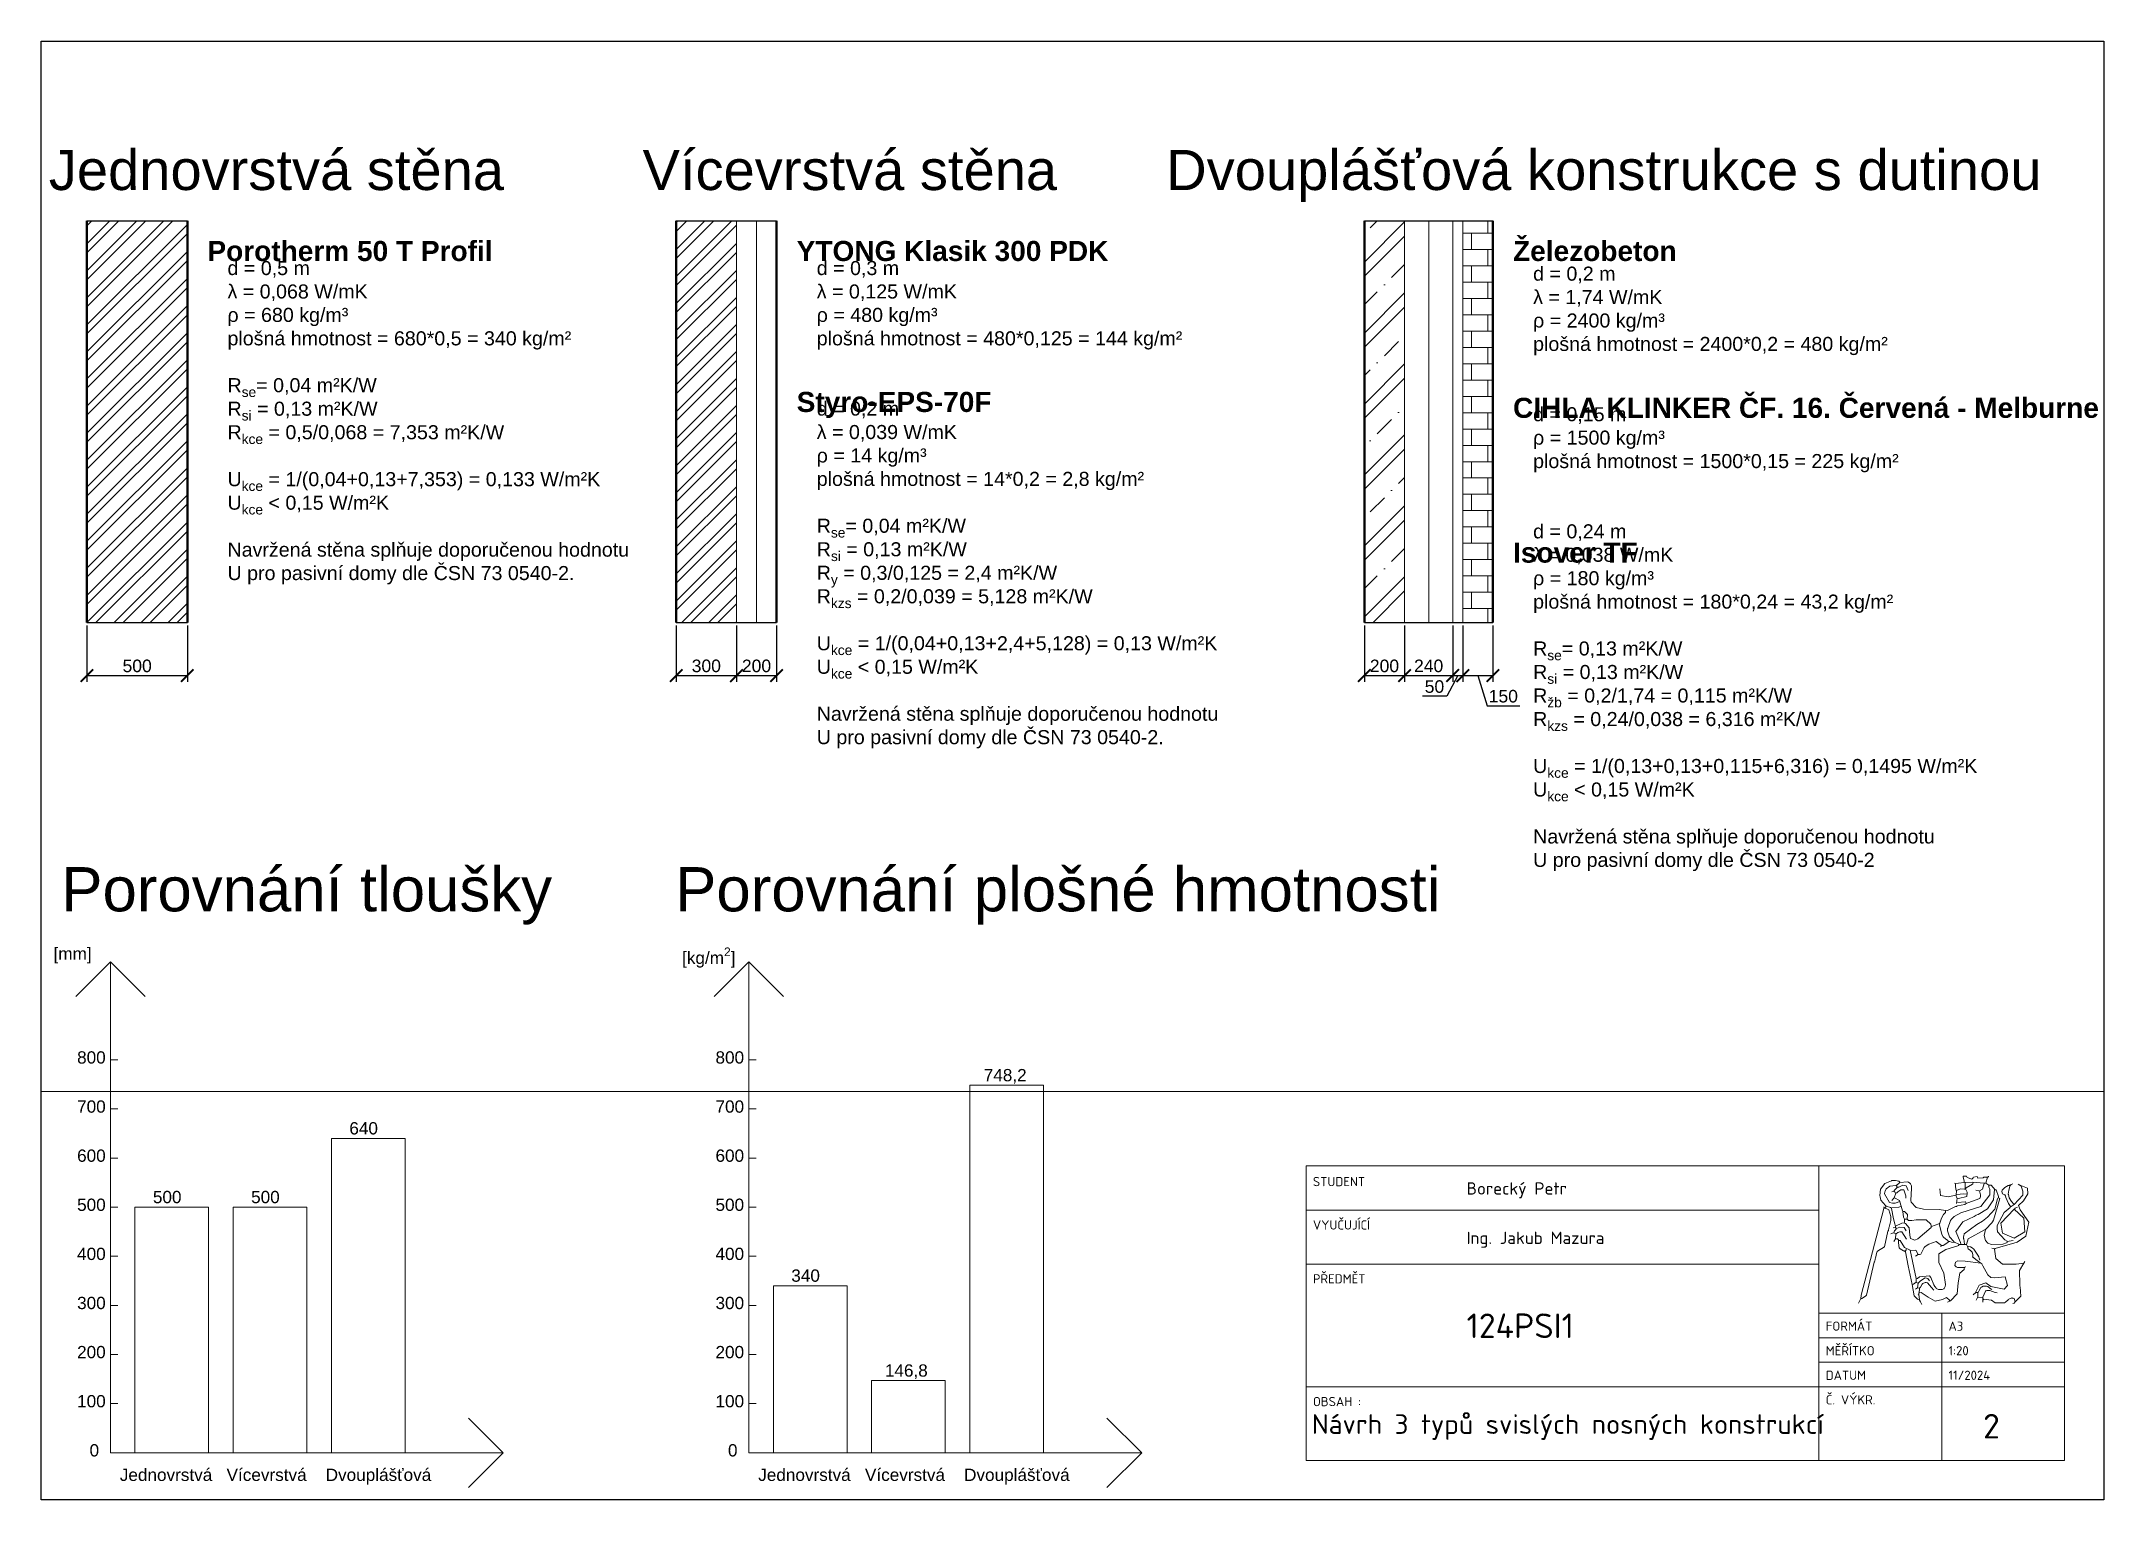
# Paper-space layout 'Layout1' of a CAD drawing. Header units: millimetres. Extents: x 0 to 8400, y 0 to 5940.
# The model-space entities are those that its viewports show. They can reach past a viewport. Long polylines and large blocks are cut down to what shows.
import ezdxf

# ---------------------------------------------------------------- set-up
doc = ezdxf.new("R2010")
doc.units = ezdxf.units.MM
for name, color, linetype, lineweight in [('00 kóty', 7, 'Continuous', 13), ('00 popis', 7, 'Continuous', 13), ('00 tenká plná', 7, 'Continuous', 13), ('00 šrafy', 7, 'Continuous', 13), ('01 velmi tlustá plná', 7, 'Continuous', 50)]:
    doc.layers.add(name, color=color, linetype=linetype, lineweight=lineweight)
doc.layers.add('rámeček', color=7, linetype='Continuous', plot=False)
doc.styles.add('graf', font='arial.ttf', dxfattribs={"height": 50})
doc.styles.add('ISOCPEUR', font='isocpeur.ttf')
doc.styles.add('NADPISY', font='arialbd.ttf', dxfattribs={"height": 100})
doc.styles.add('největší nadpis', font='arial.ttf', dxfattribs={"height": 200})
doc.styles.get("Standard").update_dxf_attribs({"font": 'arial.ttf'})
doc.styles.add('TEXT', font='arial.ttf', dxfattribs={"height": 90})
doc.linetypes.add('IZOLACE', pattern='A,0.0001,-0.1,[134,ltypeshp.shx,S=0.1,R=0,X=-0.1,Y=0],-0.2,[134,ltypeshp.shx,S=0.1,R=180,X=0.1,Y=0],-0.1', length=0.4001)
doc.dimstyles.new('kotovaci system', dxfattribs={"dimscale": 25, "dimtxt": 2.5, "dimasz": 2.5, "dimexe": 1.25, "dimexo": 0.625, "dimtad": 1, "dimtxsty": 'Standard', "dimblk": 'ARCHTICK', "dimcen": 2.5, "dimadec": 0, "dimazin": 0, "dimtfac": 1, "dimtmove": 0, "dimatfit": 3, "dimldrblk": 'ARCHTICK', "dimfxl": 1, "dimarcsym": 0})

# ---------------------------------------------------------------- blocks, each defined once
blk = doc.blocks.new('_ArchTick')
at = {"color": 0, "linetype": 'ByBlock', "const_width": 0.15}
blk.add_lwpolyline([(-0.5, -0.5), (0.5, 0.5)], dxfattribs=at)
blk = doc.blocks.new('*D10')
at = {"layer": '00 kóty', "color": 0, "lineweight": -2, "transparency": 16777216}
for p, q in [((500, 484), (500, 204)), ((1000, 484), (1000, 204)), ((500, 235), (1000, 235))]:
    blk.add_line(p, q, dxfattribs=at)
at = {"layer": 'Defpoints', "color": 0, "transparency": 16777216}
for p in [(500, 500), (1000, 500), (1000, 235)]:
    blk.add_point(p, dxfattribs=at)
at = {"layer": '00 kóty', "color": 0, "lineweight": -2, "transparency": 16777216, "xscale": 62.5, "yscale": 62.5, "zscale": 62.5, "rotation": 180}
blk.add_blockref('_ArchTick', (500, 235), dxfattribs=at)
at = {"layer": '00 kóty', "color": 0, "lineweight": -2, "transparency": 16777216, "xscale": 62.5, "yscale": 62.5, "zscale": 62.5}
blk.add_blockref('_ArchTick', (1000, 235), dxfattribs=at)
at = {"layer": '00 kóty', "color": 0, "transparency": 16777216, "insert": (750, 283), "char_height": 62.5, "attachment_point": 5}
blk.add_mtext('500', dxfattribs=at)
blk = doc.blocks.new('*D11')
at = {"layer": '00 kóty', "color": 0, "lineweight": -2, "transparency": 16777216}
for p, q in [((3435, 484), (3435, 204)), ((3735, 484), (3735, 204)), ((3435, 235), (3735, 235))]:
    blk.add_line(p, q, dxfattribs=at)
at = {"layer": 'Defpoints', "color": 0, "transparency": 16777216}
for p in [(3435, 500), (3735, 500), (3735, 235)]:
    blk.add_point(p, dxfattribs=at)
at = {"layer": '00 kóty', "color": 0, "lineweight": -2, "transparency": 16777216, "xscale": 62.5, "yscale": 62.5, "zscale": 62.5, "rotation": 180}
blk.add_blockref('_ArchTick', (3435, 235), dxfattribs=at)
at = {"layer": '00 kóty', "color": 0, "lineweight": -2, "transparency": 16777216, "xscale": 62.5, "yscale": 62.5, "zscale": 62.5}
blk.add_blockref('_ArchTick', (3735, 235), dxfattribs=at)
at = {"layer": '00 kóty', "color": 0, "transparency": 16777216, "insert": (3585, 283), "char_height": 62.5, "attachment_point": 5}
blk.add_mtext('300', dxfattribs=at)
blk = doc.blocks.new('*D12')
at = {"layer": '00 kóty', "color": 0, "lineweight": -2, "transparency": 16777216}
for p, q in [((3735, 484), (3735, 204)), ((3935, 484), (3935, 204)), ((3735, 235), (3935, 235))]:
    blk.add_line(p, q, dxfattribs=at)
at = {"layer": 'Defpoints', "color": 0, "transparency": 16777216}
for p in [(3735, 500), (3935, 500), (3935, 235)]:
    blk.add_point(p, dxfattribs=at)
at = {"layer": '00 kóty', "color": 0, "lineweight": -2, "transparency": 16777216, "xscale": 62.5, "yscale": 62.5, "zscale": 62.5, "rotation": 180}
blk.add_blockref('_ArchTick', (3735, 235), dxfattribs=at)
at = {"layer": '00 kóty', "color": 0, "lineweight": -2, "transparency": 16777216, "xscale": 62.5, "yscale": 62.5, "zscale": 62.5}
blk.add_blockref('_ArchTick', (3935, 235), dxfattribs=at)
at = {"layer": '00 kóty', "color": 0, "transparency": 16777216, "insert": (3835, 283), "char_height": 62.5, "attachment_point": 5}
blk.add_mtext('200', dxfattribs=at)
blk = doc.blocks.new('*D13')
at = {"layer": '00 popis', "color": 0, "lineweight": -2, "transparency": 16777216}
for p, q in [((6863, 484), (6863, 204)), ((7063, 484), (7063, 204)), ((6863, 235), (7063, 235))]:
    blk.add_line(p, q, dxfattribs=at)
at = {"layer": 'Defpoints', "color": 0, "transparency": 16777216}
for p in [(6863, 500), (7063, 500), (7063, 235)]:
    blk.add_point(p, dxfattribs=at)
at = {"layer": '00 popis', "color": 0, "lineweight": -2, "transparency": 16777216, "xscale": 62.5, "yscale": 62.5, "zscale": 62.5, "rotation": 180}
blk.add_blockref('_ArchTick', (6863, 235), dxfattribs=at)
at = {"layer": '00 popis', "color": 0, "lineweight": -2, "transparency": 16777216, "xscale": 62.5, "yscale": 62.5, "zscale": 62.5}
blk.add_blockref('_ArchTick', (7063, 235), dxfattribs=at)
at = {"layer": '00 popis', "color": 0, "transparency": 16777216, "insert": (6963, 283), "char_height": 62.5, "attachment_point": 5}
blk.add_mtext('200', dxfattribs=at)
blk = doc.blocks.new('*D14')
at = {"layer": '00 popis', "color": 0, "lineweight": -2, "transparency": 16777216}
for p, q in [((7063, 484), (7063, 204)), ((7303, 484), (7303, 204)), ((7063, 235), (7303, 235))]:
    blk.add_line(p, q, dxfattribs=at)
at = {"layer": 'Defpoints', "color": 0, "transparency": 16777216}
for p in [(7063, 500), (7303, 500), (7303, 235)]:
    blk.add_point(p, dxfattribs=at)
at = {"layer": '00 popis', "color": 0, "lineweight": -2, "transparency": 16777216, "xscale": 62.5, "yscale": 62.5, "zscale": 62.5, "rotation": 180}
blk.add_blockref('_ArchTick', (7063, 235), dxfattribs=at)
at = {"layer": '00 popis', "color": 0, "lineweight": -2, "transparency": 16777216, "xscale": 62.5, "yscale": 62.5, "zscale": 62.5}
blk.add_blockref('_ArchTick', (7303, 235), dxfattribs=at)
at = {"layer": '00 popis', "color": 0, "transparency": 16777216, "insert": (7183, 283), "char_height": 62.5, "attachment_point": 5}
blk.add_mtext('240', dxfattribs=at)
blk = doc.blocks.new('*D15')
at = {"layer": '00 popis', "color": 0, "lineweight": -2, "transparency": 16777216}
for p, q in [((7303, 484), (7303, 204)), ((7353, 484), (7353, 204)), ((7328, 235), (7273, 132)), ((7303, 235), (7353, 235)), ((7273, 132), (7152, 132))]:
    blk.add_line(p, q, dxfattribs=at)
at = {"layer": 'Defpoints', "color": 0, "transparency": 16777216}
for p in [(7303, 500), (7353, 500), (7353, 235)]:
    blk.add_point(p, dxfattribs=at)
at = {"layer": '00 popis', "color": 0, "lineweight": -2, "transparency": 16777216, "xscale": 62.5, "yscale": 62.5, "zscale": 62.5, "rotation": 180}
blk.add_blockref('_ArchTick', (7303, 235), dxfattribs=at)
at = {"layer": '00 popis', "color": 0, "lineweight": -2, "transparency": 16777216, "xscale": 62.5, "yscale": 62.5, "zscale": 62.5}
blk.add_blockref('_ArchTick', (7353, 235), dxfattribs=at)
at = {"layer": '00 popis', "color": 0, "transparency": 16777216, "insert": (7212, 180), "char_height": 62.5, "attachment_point": 5}
blk.add_mtext('50', dxfattribs=at)
blk = doc.blocks.new('*D16')
at = {"layer": '00 popis', "color": 0, "lineweight": -2, "transparency": 16777216}
for p, q in [((7353, 484), (7353, 204)), ((7503, 484), (7503, 204)), ((7353, 235), (7503, 235)), ((7428, 235), (7474, 85)), ((7474, 85), (7637, 85))]:
    blk.add_line(p, q, dxfattribs=at)
at = {"layer": 'Defpoints', "color": 0, "transparency": 16777216}
for p in [(7353, 500), (7503, 500), (7503, 235)]:
    blk.add_point(p, dxfattribs=at)
at = {"layer": '00 popis', "color": 0, "lineweight": -2, "transparency": 16777216, "xscale": 62.5, "yscale": 62.5, "zscale": 62.5, "rotation": 180}
blk.add_blockref('_ArchTick', (7353, 235), dxfattribs=at)
at = {"layer": '00 popis', "color": 0, "lineweight": -2, "transparency": 16777216, "xscale": 62.5, "yscale": 62.5, "zscale": 62.5}
blk.add_blockref('_ArchTick', (7503, 235), dxfattribs=at)
at = {"layer": '00 popis', "color": 0, "transparency": 16777216, "insert": (7555, 132), "char_height": 62.5, "attachment_point": 5}
blk.add_mtext('150', dxfattribs=at)

msp = doc.modelspace()

# ---------------------------------------------------------------- hatches: boundary and pattern name
at = {"layer": '00 šrafy'}
h = msp.add_hatch(dxfattribs=at)
h.set_pattern_fill('ANSI32', color=256, scale=10)
h.paths.add_polyline_path([(1000, 2500), (500, 2500), (500, 500), (1000, 500)])
h = msp.add_hatch(dxfattribs=at)
h.set_pattern_fill('ANSI32', color=256, scale=10)
h.paths.add_polyline_path([(3735.114, 2500), (3435.114, 2500), (3435.114, 500), (3735.114, 500)])
h = msp.add_hatch(dxfattribs=at)
h.set_pattern_fill('ZELEZOBETON', color=256, scale=50)
h.set_pattern_definition([(45, (-16478.25, -4783.43), (-176.7767, 176.7767), []), (45, (-16407.54, -4783.43), (-176.7767, 176.7767), []), (45, (-16266.12, -4783.43), (-106.066, 247.4874), [100, -50, 0, -50])])
h.paths.add_polyline_path([(6863.474, 2500), (6863.474, 500), (7063.474, 500), (7063.474, 2500)])
h = msp.add_hatch(dxfattribs=at)
h.set_pattern_fill('AR-B816', color=256, scale=0.4)
h.paths.add_polyline_path([(7503.474, 2500), (7353.474, 2500), (7353.474, 500), (7503.474, 500)])

# ---------------------------------------------------------------- linework, layer by layer
at = {"layer": '00 tenká plná'}
for p, q in [((3735.114, 500), (3735.114, 2500)), ((7063.474, 500), (7063.474, 2500)), ((7303.474, 500), (7303.474, 2500)), ((7353.474, 500), (7353.474, 2500))]:
    msp.add_line(p, q, dxfattribs=at)
at = {"layer": '00 šrafy', "linetype": 'IZOLACE', "ltscale": 290}
for p, q in [((3835.114, 2500), (3835.114, 500)), ((7183.474, 2500), (7183.474, 500))]:
    msp.add_line(p, q, dxfattribs=at)
at = {"layer": '01 velmi tlustá plná'}
for p, q in [((500, 500), (500, 2500)), ((1000, 500), (1000, 2500)), ((3435.114, 500), (3435.114, 2500)), ((3935.114, 500), (3935.114, 2500)), ((6863.474, 500), (6863.474, 2500)), ((7503.474, 500), (7503.474, 2500))]:
    msp.add_line(p, q, dxfattribs=at)
at = {"layer": 'rámeček'}
for p, q in [((500, 2500), (1000, 2500)), ((3435.114, 2500), (3935.114, 2500)), ((6863.474, 2500), (7503.474, 2500)), ((500, 500), (1000, 500)), ((3435.114, 500), (3935.114, 500)), ((6863.474, 500), (7503.474, 500))]:
    msp.add_line(p, q, dxfattribs=at)

# ---------------------------------------------------------------- texts
at = {"layer": '00 popis', "attachment_point": 1}
for s, width, gutter_width, heights, insert, char_height, style in [('Jednovrstvá stěna', 3681.48089, 1500, [459.842], (310.082, 2853.523), 200, 'největší nadpis'), ('Vícevrstvá stěna', 3681.48089, 1500, [459.842], (3267.297, 2853.523), 200, 'největší nadpis'), ('Dvouplášťová konstrukce s dutinou', 4700.85398, 1500, [442.673], (5875.624, 2853.523), 200, 'největší nadpis'), ('Porotherm 50 T Profil', 1762.06866, 12.5, [0], (1100, 2400), 100, 'NADPISY'), ('YTONG Klasik 300 PDK', 1762.06866, 12.5, [0], (4035.114, 2400), 100, 'NADPISY'), ('Železobeton', 1762.06866, 12.5, [0], (7603.474, 2400), 100, 'NADPISY'), ('\\A1;\\pxi-10.75833,l10.75833,b0.875;d = 0,5 m\\P\\pb0.25;{\\fArial|b0|i0|c161|p34;λ} = 0,068 W/mK\\P{\\fArial|b0|i0|c161|p34;ρ} = 680 kg/m³\\P\\pi0,l0;plošná hmotnost = 680*0,5 = 340 kg/m²\\P\\PR{\\H0.7x;\\S^ se;}= 0,04 m²K/W\\PR{\\H0.7x;\\S^ si;} = 0,13 m²K/W\\PR{\\H0.7x;\\S^ kce;} = 0,5/0,068 = 7,353 m²K/W\\P\\PU{\\H0.7x;\\S^ kce;} = 1/(0,04+0,13+7,353) = 0,133 W/m²K\\PU{\\H0.7x;\\S^ kce;} < 0,15 W/m²K\\P\\PNavržená stěna splňuje doporučenou hodnotu\\PU pro pasivní domy dle ČSN 73 0540-2.', 2185.49784, 12.5, [2621.254], (1200, 2300), 70, 'TEXT'), ('\\A1;\\pxi-10.75833,l10.75833,b0.875;d = 0,3 m\\P\\pb0.25;{\\fArial|b0|i0|c161|p34;λ} = 0,125 W/mK\\P{\\fArial|b0|i0|c161|p34;ρ} = 480 kg/m³\\P\\pi0,l0;plošná hmotnost = 480*0,125 = 144 kg/m²\\P\\P\\P\\pi-10.75833,l10.75833,b0.875;d = 0,2 m\\P\\pb0.25;{\\fArial|b0|i0|c161|p34;λ} = 0,039 W/mK\\P{\\fArial|b0|i0|c161|p34;ρ} = 14 kg/m³\\P\\pi0,l0;plošná hmotnost = 14*0,2 = 2,8 kg/m²\\P\\PR{\\H0.7x;\\S^ se;}= 0,04 m²K/W\\PR{\\H0.7x;\\S^ si;} = 0,13 m²K/W\\P\\pb0;R{\\H0.7x;\\S^ y;} = 0,3/0,125 = 2,4 m²K/W\\P\\pb0.25;R{\\H0.7x;\\S^ kzs;} = 0,2/0,039 = 5,128 m²K/W\\P\\PU{\\H0.7x;\\S^ kce;} = 1/(0,04+0,13+2,4+5,128) = 0,13 W/m²K\\PU{\\H0.7x;\\S^ kce;} < 0,15 W/m²K\\P\\PNavržená stěna splňuje doporučenou hodnotu\\PU pro pasivní domy dle ČSN 73 0540-2.', 2452.15952, 12.5, [4289.204], (4135.114, 2300), 70, 'TEXT'), ('\\A1;\\pxi-10.75833,l10.75833,b0.875;d = 0,2 m\\P\\pb0.25;{\\fArial|b0|i0|c161|p34;λ} = 1,74 W/mK\\P{\\fArial|b0|i0|c161|p34;ρ} = 2400 kg/m³\\P\\pi0,l0;plošná hmotnost = 2400*0,2 = 480 kg/m²\\P\\P\\P\\pi-10.75833,l10.75833,b0.875;d = 0,15 m\\P\\pb0.25;{\\fArial|b0|i0|c161|p34;ρ} = 1500 kg/m³\\P\\pi0,l0;plošná hmotnost = 1500*0,15 = 225 kg/m²\\P\\P\\P\\pi-10.75833,l10.75833,b0.875;d = 0,24 m\\P\\pb0.25;{\\fArial|b0|i0|c161|p34;λ} = 0,038 W/mK\\P{\\fArial|b0|i0|c161|p34;ρ} = 180 kg/m³\\P\\pi0,l0;plošná hmotnost = 180*0,24 = 43,2 kg/m²\\P\\PR{\\H0.7x;\\S^ se;}= 0,13 m²K/W\\PR{\\H0.7x;\\S^ si;} = 0,13 m²K/W\\PR{\\H0.7x;\\S^ žb;} = 0,2/1,74 = 0,115 m²K/W\\PR{\\H0.7x;\\S^ kzs;} = 0,24/0,038 = 6,316 m²K/W\\P\\PU{\\H0.7x;\\S^ kce;} = 1/(0,13+0,13+0,115+6,316) = 0,1495 W/m²K\\PU{\\H0.7x;\\S^ kce;} < 0,15 W/m²K\\P\\PNavržená stěna splňuje doporučenou hodnotu\\PU pro pasivní domy dle ČSN 73 0540-2', 2903.36114, 12.5, [3691.011], (7703.474, 2272.101), 70, 'TEXT'), ('Styro-EPS-70F', 1783.2555, 1000, [0], (4035.114, 1648.1), 100, 'NADPISY')]:
    msp.add_mtext_dynamic_manual_height_columns(s, width=width, gutter_width=gutter_width, heights=heights, dxfattribs=dict(at, insert=insert, char_height=char_height, style=style))
at = {"layer": 'rámeček', "char_height": 100, "attachment_point": 1, "style": 'NADPISY'}
for s, width, heights, insert in [('CIHLA KLINKER ČF. 16. Červená - Melburne', 2930.13105, [251.676], (7603.474, 1618.692)), ('Isover TF', 1902.45263, [0], (7603.474, 897.587))]:
    msp.add_mtext_dynamic_manual_height_columns(s, width=width, gutter_width=500, heights=heights, dxfattribs=dict(at, insert=insert))

# ---------------------------------------------------------------- dimensions: what is measured, and where the dimension line sits
at = {"layer": '00 kóty'}
for base, p1, p2, picture, middle in [((1000, 235.073), (500, 500), (1000, 500), '*D10', (750, 282.609)), ((3735.114, 235.073), (3435.114, 500), (3735.114, 500), '*D11', (3585.114, 282.63))]:
    dim = msp.add_linear_dim(base=base, p1=p1, p2=p2, dimstyle='kotovaci system', dxfattribs=at)
    dim.commit()
    dim.dimension.update_dxf_attribs({"geometry": picture, "text_midpoint": middle})
dim = msp.add_linear_dim(base=(3935.114, 235.073), p1=(3735.114, 500), p2=(3935.114, 500), dimstyle='kotovaci system', override={"dimtmove": 1}, dxfattribs=at)
dim.commit()
dim.dimension.update_dxf_attribs({"geometry": '*D12', "text_midpoint": (3835.114, 282.609)})
at = {"layer": '00 popis'}
dim = msp.add_linear_dim(base=(7063.474, 235.073), p1=(6863.474, 500), p2=(7063.474, 500), dimstyle='kotovaci system', dxfattribs=at)
dim.commit()
dim.dimension.update_dxf_attribs({"geometry": '*D13', "text_midpoint": (6963.474, 282.609)})
for base, p1, p2, picture, middle in [((7303.474, 235.073), (7063.474, 500), (7303.474, 500), '*D14', (7183.474, 282.609)), ((7503.474, 235.073), (7353.474, 500), (7503.474, 500), '*D16', (7489.225, 132.189))]:
    dim = msp.add_linear_dim(base=base, p1=p1, p2=p2, dimstyle='kotovaci system', override={"dimtmove": 1}, dxfattribs=at)
    dim.commit()
    dim.dimension.update_dxf_attribs({"geometry": picture, "text_midpoint": middle})
dim = msp.add_linear_dim(base=(7353.474, 235.073), p1=(7303.474, 500), p2=(7353.474, 500), dimstyle='kotovaci system', override={"dimtmove": 1}, dxfattribs=at)
dim.commit()
dim.dimension.update_dxf_attribs({"geometry": '*D15', "text_midpoint": (7257.056, 132.189), "dimtype": 160})

psp = doc.layouts.get("Layout1")

# ---------------------------------------------------------------- linework, layer by layer
at = {"layer": '00 popis'}
for p, q in [((281.8, 2191.4), (140.4, 2050)), ((281.8, 2191.4), (140.4, 2050)), ((281.8, 1991.4), (281.8, 2191.4)), ((281.8, 2191.4), (423.3, 2050)), ((281.8, 1991.4), (281.8, 2191.4)), ((281.8, 2191.4), (423.3, 2050)), ((2881.8, 2191.4), (2740.4, 2050)), ((2881.8, 2191.4), (2740.4, 2050)), ((2881.8, 1991.4), (2881.8, 2191.4)), ((2881.8, 2191.4), (3023.3, 2050)), ((2881.8, 1991.4), (2881.8, 2191.4)), ((2881.8, 2191.4), (3023.3, 2050)), ((281.8, 1791.4), (281.8, 1991.4)), ((281.8, 1791.4), (281.8, 1991.4)), ((2881.8, 1791.4), (2881.8, 1991.4)), ((2881.8, 1791.4), (2881.8, 1991.4)), ((281.8, 1591.4), (281.8, 1791.4)), ((281.8, 1791.4), (311.8, 1791.4)), ((281.8, 1591.4), (281.8, 1791.4)), ((281.8, 1791.4), (311.8, 1791.4)), ((2881.8, 1591.4), (2881.8, 1791.4)), ((2881.8, 1791.4), (2911.8, 1791.4)), ((2881.8, 1591.4), (2881.8, 1791.4)), ((2881.8, 1791.4), (2911.8, 1791.4)), ((3781.8, 191.4), (3781.8, 1687.8)), ((3781.8, 1687.8), (4081.8, 1687.8)), ((3781.8, 191.4), (3781.8, 1687.8)), ((3781.8, 1687.8), (4081.8, 1687.8)), ((4081.8, 1687.8), (4081.8, 191.4)), ((4081.8, 1687.8), (4081.8, 191.4)), ((281.8, 1391.4), (281.8, 1591.4)), ((281.8, 1591.4), (311.8, 1591.4)), ((281.8, 1391.4), (281.8, 1591.4)), ((281.8, 1591.4), (311.8, 1591.4)), ((2881.8, 1391.4), (2881.8, 1591.4)), ((2881.8, 1591.4), (2911.8, 1591.4)), ((2881.8, 1391.4), (2881.8, 1591.4)), ((2881.8, 1591.4), (2911.8, 1591.4)), ((1181.8, 191.4), (1181.8, 1471.4)), ((1181.8, 1471.4), (1481.8, 1471.4)), ((1181.8, 191.4), (1181.8, 1471.4)), ((1181.8, 1471.4), (1481.8, 1471.4)), ((1481.8, 1471.4), (1481.8, 191.4)), ((1481.8, 1471.4), (1481.8, 191.4)), ((281.8, 1191.4), (281.8, 1391.4)), ((281.8, 1391.4), (311.8, 1391.4)), ((281.8, 1191.4), (281.8, 1391.4)), ((281.8, 1391.4), (311.8, 1391.4)), ((2881.8, 1191.4), (2881.8, 1391.4)), ((2881.8, 1391.4), (2911.8, 1391.4)), ((2881.8, 1191.4), (2881.8, 1391.4)), ((2881.8, 1391.4), (2911.8, 1391.4)), ((281.8, 991.4), (281.8, 1191.4)), ((281.8, 1191.4), (311.8, 1191.4)), ((281.8, 991.4), (281.8, 1191.4)), ((281.8, 1191.4), (311.8, 1191.4)), ((381.8, 191.4), (381.8, 1191.4)), ((381.8, 1191.4), (681.8, 1191.4)), ((381.8, 191.4), (381.8, 1191.4)), ((381.8, 1191.4), (681.8, 1191.4)), ((681.8, 1191.4), (681.8, 191.4)), ((681.8, 1191.4), (681.8, 191.4)), ((781.8, 191.4), (781.8, 1191.4)), ((781.8, 1191.4), (1081.8, 1191.4)), ((781.8, 191.4), (781.8, 1191.4)), ((781.8, 1191.4), (1081.8, 1191.4)), ((1081.8, 1191.4), (1081.8, 191.4)), ((1081.8, 1191.4), (1081.8, 191.4)), ((2881.8, 991.4), (2881.8, 1191.4)), ((2881.8, 1191.4), (2911.8, 1191.4)), ((2881.8, 991.4), (2881.8, 1191.4)), ((2881.8, 1191.4), (2911.8, 1191.4)), ((281.8, 791.4), (281.8, 991.4)), ((281.8, 991.4), (311.8, 991.4)), ((281.8, 791.4), (281.8, 991.4)), ((281.8, 991.4), (311.8, 991.4)), ((2881.8, 791.4), (2881.8, 991.4)), ((2881.8, 991.4), (2911.8, 991.4)), ((2881.8, 791.4), (2881.8, 991.4)), ((2881.8, 991.4), (2911.8, 991.4)), ((2981.8, 191.4), (2981.8, 871.4)), ((2981.8, 871.4), (3281.8, 871.4)), ((2981.8, 191.4), (2981.8, 871.4)), ((2981.8, 871.4), (3281.8, 871.4)), ((3281.8, 871.4), (3281.8, 191.4)), ((3281.8, 871.4), (3281.8, 191.4)), ((281.8, 591.4), (281.8, 791.4)), ((281.8, 791.4), (311.8, 791.4)), ((281.8, 591.4), (281.8, 791.4)), ((281.8, 791.4), (311.8, 791.4)), ((2881.8, 591.4), (2881.8, 791.4)), ((2881.8, 791.4), (2911.8, 791.4)), ((2881.8, 591.4), (2881.8, 791.4)), ((2881.8, 791.4), (2911.8, 791.4)), ((281.8, 391.4), (281.8, 591.4)), ((281.8, 591.4), (311.8, 591.4)), ((281.8, 391.4), (281.8, 591.4)), ((281.8, 591.4), (311.8, 591.4)), ((2881.8, 391.4), (2881.8, 591.4)), ((2881.8, 591.4), (2911.8, 591.4)), ((2881.8, 391.4), (2881.8, 591.4)), ((2881.8, 591.4), (2911.8, 591.4)), ((3381.8, 191.4), (3381.8, 485)), ((3381.8, 485), (3681.8, 485)), ((3381.8, 191.4), (3381.8, 485)), ((3381.8, 485), (3681.8, 485)), ((3681.8, 485), (3681.8, 191.4)), ((3681.8, 485), (3681.8, 191.4)), ((281.8, 191.4), (281.8, 391.4)), ((281.8, 391.4), (311.8, 391.4)), ((281.8, 191.4), (281.8, 391.4)), ((281.8, 391.4), (311.8, 391.4)), ((2881.8, 191.4), (2881.8, 391.4)), ((2881.8, 391.4), (2911.8, 391.4)), ((2881.8, 191.4), (2881.8, 391.4)), ((2881.8, 391.4), (2911.8, 391.4)), ((1881.8, 191.4), (1740.4, 332.8)), ((1881.8, 191.4), (1740.4, 332.8)), ((4481.8, 191.4), (4340.4, 332.8)), ((4481.8, 191.4), (4340.4, 332.8)), ((281.8, 191.4), (381.8, 191.4)), ((281.8, 191.4), (381.8, 191.4)), ((381.8, 191.4), (681.8, 191.4)), ((381.8, 191.4), (681.8, 191.4)), ((681.8, 191.4), (781.8, 191.4)), ((681.8, 191.4), (781.8, 191.4)), ((781.8, 191.4), (1081.8, 191.4)), ((781.8, 191.4), (1081.8, 191.4)), ((1081.8, 191.4), (1181.8, 191.4)), ((1081.8, 191.4), (1181.8, 191.4)), ((1181.8, 191.4), (1481.8, 191.4)), ((1181.8, 191.4), (1481.8, 191.4)), ((1481.8, 191.4), (1881.8, 191.4)), ((1481.8, 191.4), (1881.8, 191.4)), ((1881.8, 191.4), (1740.4, 50)), ((1881.8, 191.4), (1740.4, 50)), ((2881.8, 191.4), (2981.8, 191.4)), ((2881.8, 191.4), (2981.8, 191.4)), ((2981.8, 191.4), (3281.8, 191.4)), ((2981.8, 191.4), (3281.8, 191.4)), ((3281.8, 191.4), (3381.8, 191.4)), ((3281.8, 191.4), (3381.8, 191.4)), ((3381.8, 191.4), (3681.8, 191.4)), ((3381.8, 191.4), (3681.8, 191.4)), ((3681.8, 191.4), (3781.8, 191.4)), ((3681.8, 191.4), (3781.8, 191.4)), ((3781.8, 191.4), (4081.8, 191.4)), ((3781.8, 191.4), (4081.8, 191.4)), ((4081.8, 191.4), (4481.8, 191.4)), ((4081.8, 191.4), (4481.8, 191.4)), ((4481.8, 191.4), (4340.4, 50)), ((4481.8, 191.4), (4340.4, 50))]:
    psp.add_line(p, q, dxfattribs=at)
at = {"layer": '00 tenká plná', "linetype": 'Continuous'}
for p, q in [((7110.2, 1360), (5151.4, 1360)), ((5151.4, 1360), (5151.4, 160)), ((8240, 1360), (7110.2, 1360)), ((7240, 160), (7240, 1360)), ((8240, 160), (8240, 1360)), ((7835.2, 1290.9), (7835.2, 1268.7)), ((7879.7, 1260.6), (7891.9, 1257.5)), ((5151.4, 1179.2), (7110.2, 1179.2)), ((7110.2, 1179.2), (7240, 1179.2)), ((7537.5, 1253.5), (7544.6, 1255.5)), ((7799.7, 1257.5), (7798.7, 1241.3)), ((7542.6, 1106.8), (7550.7, 1108.8)), ((7590.1, 1143.2), (7598.2, 1143.2)), ((7698.5, 1112.8), (7728.9, 1124)), ((7532.4, 1083.5), (7543.6, 1087.6)), ((7597.2, 1018.8), (7591.2, 1012.7)), ((7944.5, 1024.8), (7955.7, 1021.8)), ((5151.4, 960), (7110.2, 960)), ((7110.2, 960), (7240, 960)), ((7838.2, 948.9), (7834.2, 946.9)), ((8079.2, 970.2), (8075.1, 964.1)), ((7878.7, 844.7), (7868.6, 834.6)), ((7240, 760), (8240, 760)), ((7645.8, 834.6), (7643.8, 833.6)), ((7740, 460), (7740, 760)), ((7240, 660), (8240, 660)), ((7240, 560), (8240, 560)), ((5151.4, 460), (7110.2, 460)), ((7110.2, 460), (7240, 460)), ((7240, 460), (8240, 460)), ((7740, 460), (7740, 160)), ((5151.4, 160), (7110.2, 160)), ((7110.2, 160), (8240, 160))]:
    psp.add_line(p, q, dxfattribs=at)
for points in [[(7514.2, 1195.8), (7511.2, 1197.8), (7491.9, 1220.1), (7488.9, 1233.2), (7487.9, 1239.3), (7490.9, 1264.6), (7509, 1288.3), (7535.5, 1299), (7536.5, 1300), (7551.7, 1300), (7564.8, 1297), (7568.9, 1292.9), (7565.8, 1287.9), (7554.7, 1279.8), (7556.7, 1277.8), (7557.7, 1275.7), (7557.7, 1273.7), (7558.8, 1272.7), (7565.8, 1273.7), (7582, 1280.8), (7595.2, 1278.8), (7603.3, 1259.5)], [(7568.9, 1214), (7550.7, 1207.9), (7539.5, 1207.9), (7527.4, 1211), (7507.1, 1245.4), (7508.1, 1253.5), (7509.1, 1256.5), (7514.2, 1265.6), (7529.4, 1277.8), (7553.7, 1279.8)], [(7558.8, 1271.7), (7546.6, 1259.5), (7550.7, 1250.4), (7552.7, 1248.4), (7546.6, 1230.2), (7537.5, 1219.1)], [(7552.7, 1248.4), (7555.7, 1250.4), (7557.7, 1250.4), (7560.8, 1254.5), (7573.9, 1262.6), (7586.1, 1262.6), (7594.2, 1238.3), (7594.2, 1228.2)], [(7569.9, 1291.9), (7601.3, 1295), (7604.3, 1293.9), (7610.4, 1288.9), (7613.4, 1286.9), (7617.5, 1278.8), (7617.5, 1268.7), (7614.4, 1219.1), (7615.5, 1212), (7635.8, 1190.2), (7666.1, 1183.7), (7729.9, 1181.6), (7755.2, 1178.6), (7755.2, 1170.5), (7747.1, 1161.4), (7739, 1146.2), (7733.9, 1130), (7731.9, 1126), (7729.9, 1124), (7730.9, 1119.9), (7741, 1080.5), (7746.1, 1071.4), (7756.2, 1061.2), (7763.3, 1057.2), (7767.3, 1052.1), (7765.3, 1048.1), (7746.1, 1036), (7741, 1036), (7739, 1034.9), (7738, 1033.9), (7735.9, 1029.9)], [(7731.9, 1266.6), (7735.8, 1238.9), (7766.3, 1233.2), (7797.7, 1240.3), (7801.8, 1229.2)], [(7913.1, 1287.9), (7906, 1264.6), (7893.9, 1257.5), (7897.9, 1242.3), (7897.9, 1235.3), (7895.9, 1227.2), (7846.3, 1209), (7839.2, 1206.9), (7836.2, 1203.9), (7834.2, 1202.9), (7803.8, 1196.8), (7801.8, 1195.8), (7800.7, 1194.8), (7796.7, 1194.8), (7764.3, 1178.6), (7757.2, 1176.6)], [(7931.4, 1280.8), (7932.4, 1272.7), (7935.4, 1264.6), (7936.4, 1241.3), (7899, 1194.8), (7818, 1168.5), (7790.6, 1153.3), (7780.5, 1143.2), (7775.4, 1137.1), (7765.3, 1105.8), (7764.3, 1104.8), (7764.3, 1095.6), (7772.4, 1071.4), (7789.6, 1052.1), (7789.6, 1050.1), (7811.9, 1039), (7815.9, 1039), (7818, 1040), (7833.1, 1040), (7838.2, 1040), (7841.2, 1039), (7845.3, 1030.9), (7847.3, 1021.8), (7857.4, 1015.7), (7863.5, 1008.6), (7866.6, 998.5), (7866.6, 990.4), (7865.5, 989.4), (7884.8, 974.2), (7899, 964.1), (7836.2, 971.2), (7805.8, 973.2), (7796.7, 968.2), (7793.7, 954), (7798.7, 948.9), (7804.8, 945.9), (7833.1, 945.9), (7832.1, 939.8), (7831.1, 937.8), (7813.9, 922.6), (7806.8, 883.2), (7803.3, 838.8), (7775.4, 810.3), (7764.3, 804.3)], [(7791.6, 1289.9), (7794.7, 1287.9), (7795.7, 1285.9), (7795.7, 1274.7), (7798.7, 1259.5), (7818, 1265.6), (7833.1, 1264.6), (7834.2, 1264.6), (7836.2, 1265.6)], [(7794.7, 1287.9), (7808.8, 1289.9), (7832.1, 1291.9)], [(7955.7, 1263.6), (7951.6, 1222.1), (7926.7, 1185.3), (7888.8, 1161.4), (7886.8, 1161.4), (7880.7, 1158.4), (7872.6, 1153.3), (7826.1, 1132.1), (7797.2, 1092.4), (7816.9, 1048.1), (7818, 1042)], [(7867.6, 1291.9), (7866.6, 1286.9), (7865.5, 1284.8), (7839.2, 1269.7), (7837.2, 1265.6), (7844.3, 1252.5), (7844.3, 1248.4), (7842.3, 1235.3), (7807.8, 1227.2), (7802.8, 1228.2), (7800.7, 1205.9)], [(7827.1, 1317.2), (7828.1, 1315.2), (7831.1, 1297), (7832.1, 1296), (7832.1, 1291.9), (7865.5, 1293.9), (7912.1, 1289.9), (7917.2, 1288.9)], [(7828.1, 1317.2), (7831.1, 1318.2), (7841.2, 1318.2), (7844.3, 1312.2), (7862.5, 1305.1), (7868.6, 1311.1), (7869.6, 1314.2), (7883.8, 1316.2), (7887.8, 1309.1), (7909.1, 1311.1), (7911.1, 1314.2), (7926.3, 1313.2), (7919.2, 1288.9), (7924.3, 1286.9), (7931.4, 1281.8), (7941.5, 1280.8), (7957.7, 1262.6), (7959.7, 1261.6), (7961.7, 1261.6), (7970.8, 1235.3), (7971.9, 1230.2), (7976.9, 1227.2), (7951.6, 1138.1), (7946.5, 1132.1), (7945.5, 1130), (7945.5, 1129), (7918.2, 1100.7), (7913.1, 1076.4), (7918.2, 1055.2), (7928.3, 1045.1), (7942.5, 1039), (7989.1, 1041), (8004.3, 1046.1), (8006.3, 1048.1), (8007.3, 1051.1), (8031.6, 1055.2)], [(7927.3, 1314.2), (7930.3, 1316.2), (7932.4, 1316.2)], [(8062, 1279.8), (8089.3, 1268.7), (8091.3, 1245.4), (8073.1, 1217.1), (8052.9, 1197.8), (8059.9, 1180.6), (8095.1, 1130.8), (8083.2, 1073.4), (8046.8, 1049.1), (7957.7, 1022.8), (7955.7, 1020.8), (7960.7, 982.3), (7987, 959.1), (8043.7, 959.1), (8074.1, 963.1), (8056.9, 933.8), (8057.9, 876.1), (8058.9, 870), (8059.9, 867), (8062, 829.6), (8038.7, 806.3), (8034.6, 800.2), (8029.6, 799.2)], [(8050.8, 1285.9), (8058.9, 1281.8), (8063, 1277.8), (8070.1, 1256.5), (8070.1, 1240.3), (8034.6, 1202.9), (8022.5, 1194.8), (8020.5, 1192.8), (8019.4, 1189.7), (7995.1, 1170.5), (7965.8, 1116.9), (7965.8, 1102.7), (7967.8, 1091.6), (7997.2, 1058.2), (8007.3, 1053.2)], [(8020.5, 1194.8), (8012.4, 1205.9), (8001.2, 1231.2), (8000.2, 1238.3), (7997.2, 1241.3), (7987, 1246.4), (7985, 1255.5), (7986, 1260.6), (7997.2, 1271.7), (8011.3, 1279.8), (8015.4, 1279.8), (8016.4, 1280.8), (8019.4, 1280.8), (8013.4, 1260.6), (8011.3, 1244.4), (8012.4, 1243.4), (8014.4, 1230.2), (8024.5, 1214), (8033.6, 1203.9)], [(8019.4, 1279.8), (8023.5, 1283.8), (8029.6, 1286.9)], [(7504.1, 1192.8), (7504.1, 1190.7), (7525.3, 1180.6), (7533.4, 1153.3), (7533.4, 1137.1), (7526.4, 1109.8), (7525.3, 1107.8), (7524.3, 1106.8), (7523.3, 1096.7), (7522.3, 1094.6), (7521.3, 1093.6), (7507.1, 1029.9), (7478.8, 1012.7), (7476.7, 1010.7), (7475.7, 1008.6), (7470.7, 983.3), (7469.7, 981.3), (7468.6, 980.3), (7467.6, 971.2), (7466.6, 969.2), (7465.6, 968.2), (7433.2, 833.6), (7432.2, 831.6), (7430.2, 829.6), (7415, 819.4), (7409.9, 816.4), (7401.8, 801.2)], [(7410.9, 818.4), (7411.9, 832.6), (7504.1, 1186.7), (7506.1, 1187.7)], [(7508.1, 1187.7), (7514.2, 1195.8), (7531.4, 1190.7), (7535.5, 1187.7), (7535.5, 1186.7), (7536.5, 1179.6), (7542.6, 1151.3), (7544.6, 1139.2), (7554.7, 1103.7), (7551.7, 1098.7), (7547.6, 1095.6), (7544.6, 1087.6), (7552.7, 1082.5), (7551.7, 1062.3), (7559.8, 1062.3), (7563.8, 1058.2), (7563.8, 1046.1), (7566.9, 1025.8), (7570.9, 1021.8), (7585.1, 1013.7), (7587.1, 1013.7), (7589.1, 1012.7), (7592.2, 1009.6), (7603.3, 953), (7619.5, 877.1), (7625.6, 878.1), (7635.7, 886.2), (7636.7, 899.4), (7640.8, 900.4), (7649.9, 908.5), (7690.4, 911.5), (7695.4, 905.4), (7707.6, 875.1), (7711.6, 869), (7715.7, 864), (7717.7, 860.9), (7726.8, 855.9), (7732.9, 855.9), (7742, 855.9), (7748.1, 858.9), (7750.1, 860.9), (7754.2, 869), (7755.2, 876.1), (7749.2, 922.6), (7728.9, 966.1), (7728.9, 1001.6), (7757.2, 1018.8), (7805.8, 1033.9), (7807.8, 1034.9), (7810.9, 1039)], [(7537.5, 1188.7), (7564.8, 1191.8), (7572.9, 1194.8)], [(7547.6, 1230.2), (7567.9, 1219.1), (7580, 1176.6), (7582, 1174.6), (7588.1, 1173.5), (7601.3, 1161.4), (7599.3, 1143.2), (7604.3, 1137.1), (7618.5, 1137.1), (7635.7, 1140.2), (7676.2, 1140.2), (7695.4, 1123), (7697.5, 1115.9), (7697.5, 1110.8), (7696.5, 1108.8), (7642.8, 1063.3), (7630.6, 1057.2), (7612.4, 1064.3), (7610.4, 1077.4), (7607.4, 1106.8), (7592.2, 1125), (7589.1, 1127)], [(7800.7, 1242.3), (7815.9, 1244.4), (7827.1, 1245.4), (7843.3, 1244.4)], [(7803.8, 1211), (7836.2, 1213), (7839.2, 1210)], [(7833.1, 1041), (7831.1, 1051.1), (7830.1, 1063.3), (7829.1, 1064.3), (7829.1, 1071.4), (7830.1, 1075.4), (7831.1, 1082.5), (7882.8, 1120.9), (7906, 1135.1), (7926.3, 1151.3), (7956.7, 1183.7), (7967.8, 1226.2), (7968.8, 1228.2), (7971.9, 1230.2)], [(8035.6, 1183.7), (8074.1, 1146.2), (8079.2, 1090.6), (8035.1, 1065.3), (7988.1, 1085.5), (7981, 1126), (8035.6, 1183.7)], [(8036.7, 1183.7), (8038.7, 1187.7), (8048.8, 1191.8)], [(7551.7, 1113.9), (7578, 1126), (7587.1, 1128)], [(7555.7, 1104.8), (7568.9, 1110.8), (7586.6, 1109.2), (7595.2, 1094.6)], [(7582, 1173.5), (7585.1, 1150.3), (7589.1, 1143.2), (7588.1, 1142.2), (7588.1, 1138.1), (7589.1, 1129)], [(7917.2, 1100.7), (7847.3, 1062.3), (7841.2, 1040)], [(7545.6, 1052.1), (7551.7, 1062.3)], [(7554.7, 1082.5), (7561.8, 1088.6), (7569.9, 1091.6), (7577, 1090.6), (7597.2, 1061.2)], [(7564.8, 1056.2), (7570.9, 1055.2), (7589.1, 1026.8), (7611.4, 1016.7), (7635.7, 900.4)], [(7613.4, 1015.7), (7634.7, 1016.7), (7643.8, 998.5), (7632.7, 992.4)], [(7643.8, 998.5), (7649.9, 998.5), (7654.9, 1000.5), (7664.1, 1018.8), (7669.1, 1027.9), (7673.2, 1031.9), (7687.3, 1041), (7717.7, 1051.1), (7739, 1036)], [(7768.3, 1052.1), (7773.4, 1052.1), (7780.5, 1049.1), (7790.6, 1048.1)], [(7847.3, 1031.9), (7857.4, 1029.9), (7863.5, 1025.8), (7870.6, 1020.8), (7887.8, 995.5), (7890.9, 989.4), (7892.9, 983.3), (7894.9, 975.3)], [(7900, 963.1), (7903, 961.1), (7907.1, 952), (7928.3, 916.6), (7939.5, 905.4), (7954.6, 904.4), (7998.2, 908.5), (8008.3, 873.1), (7995.1, 857.9), (7940.5, 869), (7919.2, 883.2), (7892.2, 873.7), (7879.7, 846.8), (7880.7, 843.7), (7887.8, 843.7), (7886.8, 826.5), (7880.7, 812.4)], [(7619.5, 876.1), (7627.6, 830.6), (7640.8, 817.4), (7642.8, 816.4), (7648.9, 814.4)], [(7632.7, 857.9), (7640.8, 862.9)], [(7635.7, 884.2), (7644.8, 882.2), (7640.8, 862.9), (7649.9, 861.9), (7649.9, 858.9), (7649.9, 856.9), (7646.8, 838.7), (7646.8, 834.6), (7648.9, 827.5), (7649.9, 812.4), (7653.9, 806.3), (7658, 798.2), (7659, 795.2)], [(7644.8, 882.2), (7653.9, 891.3), (7672.2, 903.4), (7683.3, 901.4), (7690.4, 891.3)], [(7649.9, 861.9), (7653.9, 866), (7661, 878.1), (7663, 880.1), (7672.2, 884.2), (7677.2, 884.2), (7682.3, 883.2), (7698.5, 865), (7707.6, 853.8)], [(7649.9, 842.7), (7657, 844.7), (7684.3, 824.5), (7713.3, 809.3), (7743, 815.4), (7760.2, 823.7), (7771.4, 812.4), (7772.4, 810.3)], [(7888.8, 844.7), (7892.9, 852.8), (7900, 864), (7902, 866), (7909.1, 870), (7913.1, 870), (7922.2, 870), (7927.3, 868), (7937.4, 859.9), (7944.5, 856.9)], [(7907.1, 822.5), (7907.1, 824.5), (7918.2, 849.8), (7920.2, 850.8), (7923.3, 851.8), (7935.4, 851.8), (7957.7, 844.7), (7965.8, 842.7)], [(7887.8, 823.5), (7907.1, 822.5), (7907.1, 804.3)], [(7909.1, 814.4), (7911.1, 816.4), (7943.5, 812.4), (7957.7, 802.2), (7996.2, 802.2), (8000.2, 804.3), (8010.3, 814.4), (8010.3, 815.4), (8025.5, 822.5), (8026.5, 821.5), (8030.6, 821.5), (8034.6, 819.4), (8038.7, 806.3)]]:
    psp.add_lwpolyline(points, dxfattribs=at)
at = {"layer": 'rámeček'}
for points in [[(4200, 0), (0, 0), (0, 5940), (4200, 5940)], [(4200, 5940), (8400, 5940), (8400, 0), (4200, 0)]]:
    psp.add_lwpolyline(points, dxfattribs=at)

# ---------------------------------------------------------------- texts
at = {"layer": '00 popis', "attachment_point": 1}
for s, width, gutter_width, heights, insert, char_height, style in [('Porovnání tloušky', 3102.485, 1000, [179.2], (81.8, 2576.4), 180, 'největší nadpis'), ('Porovnání plošné hmotnosti', 3740.629, 1000, [254.2], (2581.8, 2576.4), 180, 'největší nadpis'), ('[mm]', 144.435, 250, [0], (50, 2249.1), 50, 'graf'), ('[mm]', 144.435, 250, [0], (50, 2249.1), 50, 'graf'), ('\\A1;[kg/m{\\H0.7x;\\S2^ ;}]', 144.435, 250, [0], (2610, 2249.1), 50, 'graf'), ('800', 68.115, 350, [0], (146, 1826.4), 50, 'graf'), ('800', 68.115, 350, [0], (146, 1826.4), 50, 'graf'), ('800', 68.115, 350, [0], (2746, 1826.4), 50, 'graf'), ('800', 68.115, 350, [0], (2746, 1826.4), 50, 'graf'), ('748,2', 300.428, 350, [0], (3838.5, 1754.3), 50, 'graf'), ('748,2', 300.428, 350, [0], (3838.5, 1754.3), 50, 'graf'), ('700', 68.115, 350, [0], (146, 1626.4), 50, 'graf'), ('700', 68.115, 350, [0], (146, 1626.4), 50, 'graf'), ('700', 68.115, 350, [0], (2746, 1626.4), 50, 'graf'), ('700', 68.115, 350, [0], (2746, 1626.4), 50, 'graf'), ('640', 300.428, 350, [0], (1254.7, 1537.9), 50, 'graf'), ('640', 300.428, 350, [0], (1254.7, 1537.9), 50, 'graf'), ('600', 68.115, 350, [0], (146, 1426.4), 50, 'graf'), ('600', 68.115, 350, [0], (146, 1426.4), 50, 'graf'), ('600', 68.115, 350, [0], (2746, 1426.4), 50, 'graf'), ('600', 68.115, 350, [0], (2746, 1426.4), 50, 'graf'), ('500', 68.115, 350, [0], (146, 1226.4), 50, 'graf'), ('500', 68.115, 350, [0], (146, 1226.4), 50, 'graf'), ('500', 300.428, 350, [0], (454.7, 1257.9), 50, 'graf'), ('500', 300.428, 350, [0], (454.7, 1257.9), 50, 'graf'), ('500', 300.428, 350, [0], (854.7, 1257.9), 50, 'graf'), ('500', 300.428, 350, [0], (854.7, 1257.9), 50, 'graf'), ('500', 68.115, 350, [0], (2746, 1226.4), 50, 'graf'), ('500', 68.115, 350, [0], (2746, 1226.4), 50, 'graf'), ('400', 68.115, 350, [0], (146, 1026.4), 50, 'graf'), ('400', 68.115, 350, [0], (146, 1026.4), 50, 'graf'), ('400', 68.115, 350, [0], (2746, 1026.4), 50, 'graf'), ('400', 68.115, 350, [0], (2746, 1026.4), 50, 'graf'), ('340', 300.428, 350, [0], (3054.7, 937.9), 50, 'graf'), ('340', 300.428, 350, [0], (3054.7, 937.9), 50, 'graf'), ('300', 68.115, 350, [0], (146, 826.4), 50, 'graf'), ('300', 68.115, 350, [0], (146, 826.4), 50, 'graf'), ('300', 68.115, 350, [0], (2746, 826.4), 50, 'graf'), ('300', 68.115, 350, [0], (2746, 826.4), 50, 'graf'), ('200', 68.115, 350, [0], (146, 626.4), 50, 'graf'), ('200', 68.115, 350, [0], (146, 626.4), 50, 'graf'), ('200', 68.115, 350, [0], (2746, 626.4), 50, 'graf'), ('200', 68.115, 350, [0], (2746, 626.4), 50, 'graf'), ('146,8', 300.428, 350, [0], (3435.8, 551.5), 50, 'graf'), ('146,8', 300.428, 350, [0], (3435.8, 551.5), 50, 'graf'), ('100', 68.115, 350, [0], (146, 426.4), 50, 'graf'), ('100', 68.115, 350, [0], (146, 426.4), 50, 'graf'), ('100', 68.115, 350, [0], (2746, 426.4), 50, 'graf'), ('100', 68.115, 350, [0], (2746, 426.4), 50, 'graf'), ('0', 68.115, 350, [0], (196.8, 226.4), 50, 'graf'), ('0', 68.115, 350, [0], (196.8, 226.4), 50, 'graf'), ('0', 68.115, 350, [0], (2796.8, 226.4), 50, 'graf'), ('0', 68.115, 350, [0], (2796.8, 226.4), 50, 'graf'), ('Jednovrstvá   Vícevrstvá    Dvouplášťová', 1490.054, 250, [145.2], (320, 126.6), 50, 'graf'), ('Jednovrstvá   Vícevrstvá    Dvouplášťová', 1490.054, 250, [145.2], (320, 126.6), 50, 'graf'), ('Jednovrstvá   Vícevrstvá    Dvouplášťová', 1490.054, 250, [145.2], (2920, 126.6), 50, 'graf'), ('Jednovrstvá   Vícevrstvá    Dvouplášťová', 1490.054, 250, [145.2], (2920, 126.6), 50, 'graf')]:
    psp.add_mtext_dynamic_manual_height_columns(s, width=width, gutter_width=gutter_width, heights=heights, dxfattribs=dict(at, insert=insert, char_height=char_height, style=style))
at = {"layer": '00 tenká plná', "linetype": 'Continuous', "style": 'ISOCPEUR'}
for s, p in [('STUDENT', (5179.1, 1277)), ('VYUČUJÍCÍ', (5179.1, 1100.3)), ('PŘEDMĚT', (5179.1, 881.1)), ('FORMÁT', (7267.7, 688.3)), ('A3', (7767.7, 688.3)), ('MĚŘÍTKO', (7267.7, 588.2)), ('1:20', (7767.7, 588.3)), ('DATUM', (7267.7, 488.2)), ('11/2024', (7767.7, 488.3)), ('Č. VÝKR.', (7267.7, 388.2)), ('OBSAH :', (5179.1, 381.1))]:
    psp.add_text(s, height=37.5, dxfattribs=at).set_placement(p)
at = {"layer": '00 tenká plná', "attachment_point": 1, "style": 'ISOCPEUR'}
for s, width, insert, char_height in [('Borecký Petr', 1846.574, (5804.8, 1292.8), 50), ('Ing. Jakub Mazura', 1846.574, (5804.8, 1091.6), 50), ('124PSI1', 1266.076, (5804.8, 758.6), 100), ('Návrh 3 typů svislých nosných konstrukcí', 2326.304, (5174.5, 348.1), 80), ('2', 252.076, (7908.5, 349.6), 100)]:
    psp.add_mtext_dynamic_manual_height_columns(s, width=width, gutter_width=0.4, heights=[0], dxfattribs=dict(at, insert=insert, char_height=char_height))

# ---------------------------------------------------------------- viewports
at = {"layer": 'rámeček', "view_target_point": (1487.902, 1350.254)}
psp.add_viewport(center=(4200, 3801), size=(8400, 4277.909), view_center_point=(3921.127, -571.663), view_height=5232.03455, dxfattribs=at)

doc.saveas('drawing.dxf')
